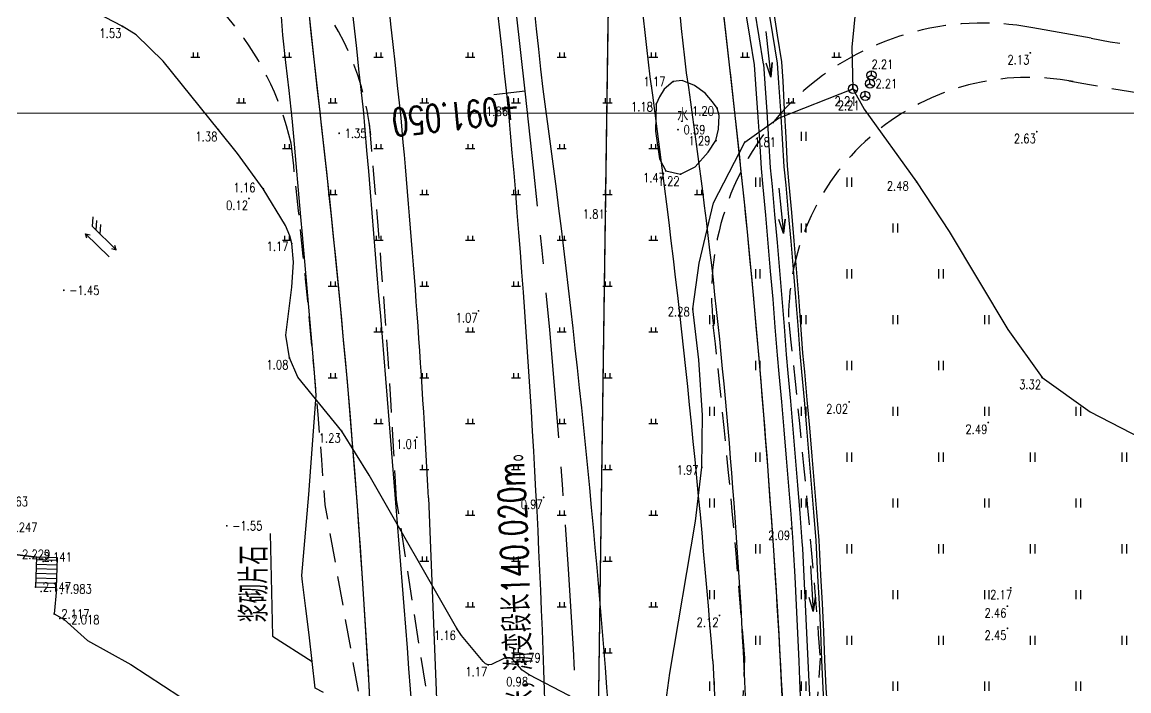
# Model space of a CAD drawing. Extents: x 500036 to 1001740, y 2543128 to 5086681.
# Drawn here: x 500733.3 to 500854.2, y 2544568.6 to 2544641.6 of the extents above; entities that cross this region are included whole.
import ezdxf
from ezdxf.enums import TextEntityAlignment as Align

# ---------------------------------------------------------------- set-up
doc = ezdxf.new("R2010")
doc.units = 0
doc.header["$LTSCALE"] = 0.5
doc.linetypes.add('CENTER', pattern=[50.8, 31.75, -6.35, 6.35, -6.35])
doc.linetypes.add('HIDDEN', pattern=[9.525, 6.35, -3.175])
doc.layers.get('0').update_dxf_attribs({"linetype": 'CONTINUOUS', "lineweight": 5})
for name, color, linetype in [('0-文字', 7, 'CONTINUOUS'), ('GCD', 8, 'CONTINUOUS'), ('LJBX', 7, 'CONTINUOUS'), ('SPX', 4, 'CONTINUOUS'), ('station', 6, 'CONTINUOUS'), ('zhix', 2, 'CONTINUOUS'), ('分隔带', 3, 'CONTINUOUS'), ('地形图', 8, 'CONTINUOUS'), ('桥梁', 6, 'CONTINUOUS'), ('流水线', 5, 'CONTINUOUS'), ('路基边线', 1, 'CONTINUOUS'), ('路面边线', 7, 'CONTINUOUS')]:
    doc.layers.add(name, color=color, linetype=linetype)
doc.styles.add('GTF_XW', font='simplex1.shx', dxfattribs={"width": 0.7, "bigfont": 'hztxt.shx'})
doc.styles.add('HZ', font='romans.shx', dxfattribs={"width": 0.8, "bigfont": 'hztxt.shx'})
doc.styles.get("Standard").update_dxf_attribs({"font": 'simplex1.shx', "width": 0.7, "bigfont": 'hztxt.shx'})
doc.linetypes.add('10421', pattern='A,2,[150,AAA.SHX,S=1,R=0,X=0,Y=1],1e-11', length=2)
doc.linetypes.add('10422', pattern='A,2,[150,AAA.SHX,S=1,R=0,X=0,Y=1],2,[177,AAA.SHX,S=1,R=0,X=0,Y=0.8],1e-09', length=4)
doc.linetypes.add('1161', pattern='A,0,[149,AAA.SHX,S=0.15,R=0,X=0,Y=0],-1.6', length=1.6)
doc.linetypes.add('444', pattern='A,4.5,[145,AAA.SHX,S=1,R=0,X=0,Y=1],4.5,-0.5,[146,AAA.SHX,S=1,R=0,X=0,Y=0],-0.5', length=10)

# ---------------------------------------------------------------- blocks, each defined once
blk = doc.blocks.new('GC200')
at = {"linetype": 'Continuous', "const_width": 0.2, "flags": 128}
blk.add_lwpolyline([(-0.1, 0, 1), (0.1, 0, 1)], format="xyb", close=True, dxfattribs=at)
blk = doc.blocks.new('HN')
for p, q in [((0.00001, 0.00107), (0.00726, 0.00107)), ((0.00326, 0.00107), (0.00326, 0.00107)), ((0.00636, 0.00157), (0.00726, 0.00107)), ((0.00726, 0.00107), (0.00636, 0.00057)), ((0.00089, -0.00059), (-0.00001, -0.00109)), ((0.00724, -0.00109), (-0.00001, -0.00109)), ((-0.00001, -0.00109), (0.00089, -0.00159)), ((0.00489, -0.00107), (0.00628, -0.00269)), ((0.00611, -0.00109), (0.00751, -0.00271)), ((0.00722, -0.00111), (0.00862, -0.00273))]:
    blk.add_line(p, q)
blk = doc.blocks.new('gc121')
for p, q in [((-0.5, -1), (-0.5, 1)), ((0.5, -1), (0.5, 1))]:
    blk.add_line(p, q)
blk = doc.blocks.new('gc119')
for p, q in [((-1, 0), (1, 0)), ((-0.5, 1), (-0.5, 0)), ((0.5, 1), (0.5, 0))]:
    blk.add_line(p, q)
blk = doc.blocks.new('gc048')
for q in [(-0.87, -0.5), (0, 1), (0.87, -0.5)]:
    blk.add_line((0, 0), q)
blk.add_circle((0, 0), 1)

msp = doc.modelspace()

# ---------------------------------------------------------------- linework, layer by layer
msp.add_lwpolyline([(500612.923, 2544631.656), (500974.652, 2544631.656), (500974.652, 2544158.863), (500612.923, 2544158.863)], close=True)
at = {"layer": 'LJBX', "flags": 128}
for points in [[(500765.894, 2544631.467), (500765.547, 2544634.513), (500765.208, 2544637.559), (500764.878, 2544640.606), (500764.557, 2544643.653), (500764.244, 2544646.702), (500763.939, 2544649.751), (500763.642, 2544652.801), (500763.354, 2544655.851), (500763.075, 2544658.903), (500762.804, 2544661.954), (500762.541, 2544665.007), (500761.936, 2544672.441)], [(500810.597, 2544636.623), (500810.265, 2544639.543), (500809.94, 2544642.463), (500809.624, 2544645.384), (500809.315, 2544648.306), (500809.015, 2544651.229), (500808.723, 2544654.152), (500808.438, 2544657.076), (500807.833, 2544663.485)], [(500816.97, 2544554.478), (500816.144, 2544571.742), (500815.969, 2544574.8), (500815.786, 2544577.857), (500815.594, 2544580.913), (500815.393, 2544583.969), (500815.185, 2544587.024), (500814.967, 2544590.079), (500814.741, 2544593.133), (500814.507, 2544596.187), (500814.264, 2544599.24), (500814.013, 2544602.292), (500813.753, 2544605.343), (500813.485, 2544608.394), (500813.209, 2544611.444), (500812.923, 2544614.493), (500812.63, 2544617.542), (500812.328, 2544620.589), (500812.017, 2544623.636), (500811.698, 2544626.682), (500811.371, 2544629.727), (500811.035, 2544632.771), (500810.69, 2544635.814), (500810.598, 2544636.622)], [(500771.373, 2544566.302), (500771.214, 2544569.235), (500771.046, 2544572.168), (500770.87, 2544575.1), (500770.686, 2544578.032), (500770.494, 2544580.963), (500770.294, 2544583.894), (500770.085, 2544586.824), (500769.869, 2544589.753), (500769.644, 2544592.682), (500769.411, 2544595.61), (500769.17, 2544598.538), (500768.921, 2544601.465), (500768.664, 2544604.391), (500768.398, 2544607.317), (500768.125, 2544610.241), (500767.843, 2544613.165), (500767.553, 2544616.088), (500767.256, 2544619.011), (500766.95, 2544621.932), (500766.635, 2544624.853), (500766.313, 2544627.773), (500765.983, 2544630.692), (500765.894, 2544631.467)]]:
    msp.add_lwpolyline(points, dxfattribs=at)
at = {"layer": 'SPX', "flags": 128}
for points in [[(500762.83, 2544631.07), (500762.473, 2544634.124), (500762.125, 2544637.177), (500761.793, 2544640.156), (500761.596, 2544643.227), (500761.407, 2544646.298), (500761.227, 2544649.369), (500761.055, 2544652.44), (500760.892, 2544655.512), (500760.738, 2544658.583), (500760.639, 2544660.63), (500760.497, 2544663.701), (500760.103, 2544672.707)], [(500813.299, 2544636.935), (500812.815, 2544639.83), (500812.338, 2544642.727), (500811.881, 2544645.553), (500811.366, 2544648.447), (500810.859, 2544651.343), (500810.359, 2544654.241), (500809.868, 2544657.141), (500808.854, 2544663.227)], [(500814.285, 2544637.003), (500813.801, 2544639.994), (500813.325, 2544642.887), (500812.867, 2544645.72), (500812.351, 2544648.621), (500811.844, 2544651.514), (500811.345, 2544654.409), (500810.854, 2544657.306), (500809.912, 2544662.959)], [(500816.281, 2544637.279), (500815.817, 2544640.168), (500815.361, 2544643.058), (500814.924, 2544645.879), (500813.953, 2544648.717), (500812.99, 2544651.559), (500812.035, 2544654.406), (500811.087, 2544657.258), (500810.811, 2544658.096)], [(500815.793, 2544637.109), (500815.281, 2544640.239), (500814.806, 2544643.129), (500814.346, 2544645.972), (500813.828, 2544648.882), (500813.754, 2544649.305)], [(500820.194, 2544532.037), (500818.291, 2544568.789), (500818.16, 2544571.855), (500818.021, 2544574.92), (500817.873, 2544577.985), (500817.717, 2544581.049), (500817.552, 2544584.114), (500817.511, 2544584.854), (500817.278, 2544587.914), (500817.035, 2544590.973), (500816.785, 2544594.031), (500816.526, 2544597.088), (500816.258, 2544600.145), (500815.982, 2544603.201), (500815.793, 2544605.237), (500815.556, 2544608.297), (500815.31, 2544611.355), (500815.055, 2544614.413), (500814.792, 2544617.47), (500814.521, 2544620.527), (500814.241, 2544623.583), (500814.05, 2544625.62), (500813.858, 2544628.686), (500813.657, 2544631.751), (500813.449, 2544634.817), (500813.299, 2544636.934)], [(500821.192, 2544531.991), (500819.29, 2544568.836), (500819.159, 2544571.899), (500819.02, 2544574.967), (500818.872, 2544578.034), (500818.716, 2544581.102), (500818.551, 2544584.168), (500818.509, 2544584.92), (500818.275, 2544587.991), (500818.032, 2544591.053), (500817.781, 2544594.114), (500817.522, 2544597.174), (500817.254, 2544600.234), (500816.978, 2544603.292), (500816.789, 2544605.322), (500816.552, 2544608.375), (500816.306, 2544611.437), (500816.052, 2544614.497), (500815.789, 2544617.557), (500815.517, 2544620.617), (500815.237, 2544623.675), (500815.047, 2544625.698), (500814.856, 2544628.749), (500814.655, 2544631.818), (500814.446, 2544634.886), (500814.297, 2544637.004)], [(500822.705, 2544531.921), (500820.788, 2544568.907), (500820.658, 2544571.965), (500820.518, 2544575.037), (500820.37, 2544578.109), (500820.214, 2544581.18), (500820.049, 2544584.25), (500820.006, 2544585.018), (500819.77, 2544588.108), (500819.527, 2544591.173), (500819.276, 2544594.239), (500819.016, 2544597.303), (500818.748, 2544600.366), (500818.471, 2544603.429), (500818.284, 2544605.45), (500818.048, 2544608.493), (500817.801, 2544611.559), (500817.546, 2544614.624), (500817.283, 2544617.688), (500817.011, 2544620.752), (500816.73, 2544623.814), (500816.542, 2544625.815), (500816.353, 2544628.845), (500816.152, 2544631.918), (500815.943, 2544634.989), (500815.793, 2544637.109)], [(500823.701, 2544531.876), (500821.114, 2544568.939), (500820.983, 2544572.012), (500820.844, 2544575.085), (500820.696, 2544578.158), (500820.539, 2544581.23), (500820.374, 2544584.303), (500820.333, 2544585.045), (500820.094, 2544588.112), (500819.846, 2544591.178), (500819.59, 2544594.244), (500819.325, 2544597.309), (500819.052, 2544600.373), (500818.77, 2544603.436), (500818.578, 2544605.478), (500818.351, 2544608.546), (500818.115, 2544611.613), (500817.871, 2544614.68), (500817.619, 2544617.746), (500817.358, 2544620.811), (500817.088, 2544623.876), (500816.904, 2544625.919), (500816.747, 2544628.997), (500816.581, 2544632.074), (500816.406, 2544635.152), (500816.281, 2544637.277)], [(500766.251, 2544568.425), (500765.323, 2544568.906), (500764.993, 2544571.813), (500764.656, 2544574.719), (500764.311, 2544577.623), (500763.958, 2544580.525), (500763.871, 2544581.226), (500764.131, 2544584.171), (500764.382, 2544587.118), (500764.624, 2544590.066), (500764.859, 2544593.017), (500765.085, 2544595.969), (500765.302, 2544598.924), (500765.443, 2544600.894), (500765.212, 2544603.813), (500764.973, 2544606.731), (500764.726, 2544609.649), (500764.471, 2544612.566), (500764.208, 2544615.482), (500763.937, 2544618.398), (500763.751, 2544620.341), (500763.511, 2544623.261), (500763.263, 2544626.179), (500763.007, 2544629.098), (500762.825, 2544631.113)]]:
    msp.add_lwpolyline(points, dxfattribs=at)
at = {"layer": 'station', "color": 6}
msp.add_line((500788.246, 2544634.046), (500784.84, 2544633.653), dxfattribs=at)
at = {"layer": 'zhix', "linetype": 'CENTER', "flags": 128}
msp.add_lwpolyline([(500788.246, 2544634.046, -0.0324511), (500781.195, 2544775.128), (500785.154, 2545040.056)], format="xyb", dxfattribs=at)
at = {"layer": 'zhix', "linetype": 'CENTER'}
msp.add_arc((499715.356, 2544510.318), 1080, 359.172493, 6.578414, dxfattribs=at)
at = {"layer": '分隔带', "flags": 128}
for points in [[(500770.612, 2544632.012, -0.0324511), (500763.447, 2544775.394), (500763.669, 2544790.277)], [(500805.879, 2544636.079, -0.0241391), (500799.002, 2544739.264, -0.0241391)], [(500796.153, 2544211.031), (500800.243, 2544494.643, 0.0323423), (500790.232, 2544634.275, -0.0162213), (500784.428, 2544704.573)], [(500786.153, 2544211.031), (500790.244, 2544494.788, 0.000002), (500790.244, 2544494.795, 0.0323386), (500786.259, 2544633.817, -0.0162213), (500780.433, 2544704.373)], [(500812.888, 2544532.205, 0.0390282), (500805.879, 2544636.079, 0.0146632)], [(500776.456, 2544559.748, 0.0015345), (500770.603, 2544632.1, 0.0100169)]]:
    msp.add_lwpolyline(points, format="xyb", dxfattribs=at)
at = {"layer": '地形图', "linetype": 'Continuous'}
for p, q in [((500795.59, 2544518.428), (500798.739, 2544742.425)), ((500734.898, 2544583.219), (500734.803, 2544579.957)), ((500734.89, 2544582.956), (500737.172, 2544582.889)), ((500737.085, 2544579.891), (500737.18, 2544583.153)), ((500734.847, 2544581.456), (500737.128, 2544581.39)), ((500734.861, 2544581.956), (500737.143, 2544581.89)), ((500734.876, 2544582.456), (500737.157, 2544582.389)), ((500734.818, 2544580.457), (500737.099, 2544580.39)), ((500734.832, 2544580.957), (500737.114, 2544580.89)), ((500734.803, 2544579.957), (500737.085, 2544579.891))]:
    msp.add_line(p, q, dxfattribs=at)
at = {"layer": '地形图', "color": 1, "linetype": 'Continuous', "flags": 128}
msp.add_lwpolyline([(500795.565, 2544516.678), (500798.764, 2544744.175)], dxfattribs=at)
at = {"layer": '地形图', "linetype": '10421', "flags": 128}
for points in [[(500915.277, 2544376.723), (500910.393, 2544380.376), (500907.312, 2544382.098), (500902.249, 2544385.155), (500899.183, 2544387.19), (500896.004, 2544389.391), (500892.138, 2544391.496), (500888.278, 2544392.84), (500883.656, 2544394.192), (500880.2, 2544395.303), (500878.123, 2544395.843), (500875.197, 2544396.556), (500873.069, 2544397.148), (500870.753, 2544397.956), (500868.832, 2544398.863), (500867.069, 2544399.893), (500864.798, 2544400.624), (500862.923, 2544401.474), (500859.972, 2544403.107), (500857.553, 2544404.679), (500855.561, 2544406.064), (500853.395, 2544407.568), (500851.424, 2544408.534), (500849.516, 2544409.603), (500848.14, 2544410.735), (500845.602, 2544413.071), (500845.169, 2544413.673), (500845.079, 2544414.166), (500845.125, 2544414.675), (500845.325, 2544415.132), (500848.943, 2544418.437), (500850.413, 2544420.201), (500851.514, 2544422.163), (500853.106, 2544425.687), (500853.603, 2544427.359), (500853.544, 2544428.454), (500853.385, 2544429.438), (500849.502, 2544440.448), (500848.428, 2544443.163), (500846.62, 2544447.672), (500846.072, 2544448.777), (500845.509, 2544449.617), (500844.518, 2544450.613), (500841.145, 2544453.18), (500840.557, 2544453.485), (500840.041, 2544453.583), (500839.25, 2544453.408), (500838.617, 2544453.195), (500827.709, 2544447.527), (500826.876, 2544447.339), (500826.042, 2544447.273), (500825.235, 2544447.443), (500824.38, 2544447.782), (500819.001, 2544450.733), (500817.124, 2544451.523), (500807.332, 2544454.196), (500807.071, 2544454.194), (500806.879, 2544454.159), (500806.613, 2544453.956), (500806.473, 2544453.695), (500806.433, 2544453.086), (500806.368, 2544452.861), (500806.272, 2544452.759), (500806.108, 2544452.734), (500805.977, 2544452.738), (500796.644, 2544452.959), (500796.302, 2544453.046), (500796.076, 2544453.162), (500795.972, 2544453.418), (500795.953, 2544453.719), (500796.448, 2544465.1), (500796.742, 2544467.81), (500798.096, 2544476.65), (500799.065, 2544479.813), (500800.126, 2544482.424), (500801.606, 2544484.543), (500803.193, 2544485.635), (500804.051, 2544486.455), (500804.482, 2544487.408), (500804.639, 2544488.123), (500804.735, 2544488.84), (500804.682, 2544489.66), (500803.546, 2544492.832), (500802.18, 2544495.703), (500800.886, 2544498.209), (500798.971, 2544501.181), (500796.143, 2544504.725), (500795.279, 2544505.685), (500794.536, 2544506.34), (500792.928, 2544507.519), (500791.229, 2544508.422), (500787.147, 2544510.138), (500787.045, 2544510.311), (500786.987, 2544510.499), (500787.004, 2544510.732), (500787.074, 2544510.978), (500788.132, 2544511.652), (500788.615, 2544512.581), (500789.72, 2544517.383), (500791.928, 2544525.102), (500791.947, 2544525.461), (500791.768, 2544525.759), (500790.488, 2544526.313), (500790.419, 2544526.46), (500790.405, 2544526.599), (500790.459, 2544526.805), (500790.584, 2544526.972), (500793.638, 2544528.839), (500795.048, 2544529.898), (500795.807, 2544530.691), (500796.102, 2544531.754), (500796.278, 2544532.705), (500796.063, 2544534.819), (500794.822, 2544543.158), (500794.504, 2544550.178), (500794.336, 2544551.564), (500793.844, 2544552.436), (500791.976, 2544554.816), (500791.655, 2544555.448), (500791.498, 2544556.068), (500791.673, 2544557.237), (500793.896, 2544564.621), (500794.071, 2544565.615), (500794.043, 2544566.68), (500793.76, 2544567.395), (500793.373, 2544567.825), (500793.003, 2544568.119), (500788.674, 2544570.366), (500787.932, 2544570.894), (500786.866, 2544572.089), (500786.552, 2544572.232), (500786.177, 2544572.213), (500785.911, 2544572.14), (500784.568, 2544571.501), (500784.22, 2544571.462), (500783.936, 2544571.584), (500783.658, 2544571.825), (500781.315, 2544574.679), (500780.792, 2544575.422), (500771.222, 2544592.146), (500768.223, 2544596.959), (500763.422, 2544602.843), (500762.509, 2544604.954), (500762.143, 2544607.438), (500762.796, 2544612.677), (500762.968, 2544615.405), (500762.772, 2544617.437), (500762.56, 2544618.276), (500762.08, 2544619.391), (500759.666, 2544623.396), (500756.845, 2544627.253), (500754.758, 2544629.859), (500748.717, 2544637.332), (500745.772, 2544640.196), (500744.271, 2544641.139), (500739.765, 2544643.47), (500738.856, 2544644.145), (500734.602, 2544647.938), (500727.428, 2544654.943), (500726.662, 2544655.572), (500725.997, 2544656.011), (500718.841, 2544659.675), (500711.369, 2544662.626), (500709.798, 2544663.507), (500708.556, 2544664.648), (500705.02, 2544669.088), (500703.751, 2544670.377), (500702.387, 2544671.362), (500696.804, 2544674.396)], [(500801.521, 2544522.788), (500803.167, 2544532.998), (500803.285, 2544534.532), (500803.175, 2544535.824), (500802.822, 2544537.506), (500802.664, 2544538.766), (500802.719, 2544540.981), (500803.424, 2544548.359), (500803.459, 2544550.432), (500803.333, 2544551.706), (500802.876, 2544554.022), (500802.769, 2544555.255), (500802.696, 2544557.606), (500802.941, 2544561.375), (500803.395, 2544565.74), (500804.043, 2544570.55), (500806.843, 2544587.147), (500807.538, 2544593.023), (500807.628, 2544598.72), (500807.217, 2544604.732), (500806.567, 2544610.3)]]:
    msp.add_lwpolyline(points, dxfattribs=at)
at = {"layer": '地形图', "linetype": '1161', "flags": 128}
msp.add_lwpolyline([(500824.778, 2544652.659), (500824.919, 2544649.266), (500823.915, 2544638.878), (500824.036, 2544634.316), (500825.254, 2544632.092), (500830.983, 2544624.171), (500834.539, 2544618.751), (500840.941, 2544608.037), (500844.679, 2544602.806), (500849.93, 2544599.058), (500855.508, 2544596.185), (500860.163, 2544594.412), (500866.446, 2544592.38), (500870.689, 2544591.577), (500874.222, 2544593.235), (500881.043, 2544599.614), (500885.767, 2544604.578)], dxfattribs=at)
at = {"layer": '地形图', "linetype": '10421', "elevation": 1.294, "flags": 128}
msp.add_lwpolyline([(500809.085, 2544628.661), (500809.373, 2544629.901), (500809.418, 2544631.423), (500809.215, 2544632.194), (500808.718, 2544632.887), (500807.898, 2544633.84), (500806.725, 2544634.675), (500805.392, 2544635.231), (500804.423, 2544635.114), (500803.436, 2544634.279), (500802.91, 2544633.46), (500802.559, 2544632.654), (500802.479, 2544629.689), (500802.917, 2544626.674), (500803.608, 2544625.367), (500805.22, 2544624.998), (500806.811, 2544625.806), (500808.248, 2544627.423)], close=True, dxfattribs=at)
at = {"layer": '地形图', "linetype": '1161', "elevation": 0.899, "flags": 128}
msp.add_lwpolyline([(500806.567, 2544610.3), (500807.251, 2544615.307), (500808.825, 2544621.895), (500812.237, 2544628.506), (500815.902, 2544631.108), (500824.036, 2544634.316)], dxfattribs=at)
at = {"layer": '地形图', "linetype": '10422'}
msp.add_lwpolyline([(500727.763, 2544600), (500729.375, 2544592.152), (500729.779, 2544590.118), (500730.101, 2544589.277), (500731.154, 2544586.46), (500732.544, 2544583.513), (500734.898, 2544583.219)], dxfattribs=at)
at = {"layer": '地形图', "linetype": '444', "flags": 128}
msp.add_lwpolyline([(500734.898, 2544583.219), (500732.544, 2544583.513), (500731.154, 2544586.46), (500730.101, 2544589.277), (500729.779, 2544590.118), (500729.375, 2544592.202), (500727.765, 2544600)], dxfattribs=at)
at = {"layer": '地形图', "linetype": 'Continuous', "flags": 128}
msp.add_lwpolyline([(500734.898, 2544583.219), (500734.803, 2544579.957), (500737.085, 2544579.891), (500737.18, 2544583.153)], close=True, dxfattribs=at)
at = {"layer": '地形图', "linetype": '10421'}
msp.add_lwpolyline([(500737.08, 2544579.734), (500736.832, 2544577.011), (500737.922, 2544576.39), (500740.481, 2544574.125), (500745.186, 2544571.499), (500750.536, 2544567.998), (500754.511, 2544564.629), (500755.515, 2544562.808), (500756.005, 2544559.899), (500756.214, 2544558.298), (500756.501, 2544557.672)], dxfattribs=at)
at = {"layer": '地形图'}
for p in [(500735.623, 2544582.719, 2.141), (500735.414, 2544579.457, 2.147), (500737.634, 2544579.234, 1.983), (500737.443, 2544576.511, 2.117), (500738.533, 2544575.89, 2.018)]:
    msp.add_point(p, dxfattribs=at)
at = {"layer": '桥梁', "color": 7}
for p, q in [((500760.407, 2544585.801), (500760.665, 2544574.58)), ((500760.665, 2544574.58), (500764.993, 2544571.813))]:
    msp.add_line(p, q, dxfattribs=at)
at = {"layer": '流水线', "flags": 128}
for points in [[(500814.515, 2544640.57), (500815.065, 2544635.6), (500815.224, 2544637.192), (500815.065, 2544635.6), (500814.563, 2544637.119)], [(500815.929, 2544623.491), (500816.454, 2544618.518), (500816.621, 2544620.109), (500816.454, 2544618.518), (500815.959, 2544620.04)], [(500819.402, 2544582.261), (500819.694, 2544577.269), (500819.934, 2544578.851), (500819.694, 2544577.269), (500819.27, 2544578.812)]]:
    msp.add_lwpolyline(points, dxfattribs=at)
at = {"layer": '路基边线', "linetype": 'HIDDEN'}
msp.add_line((500817.641, 2544532.082), (500820.502, 2544572.183), dxfattribs=at)
at = {"layer": '路基边线', "flags": 128}
for points in [[(500765.894, 2544631.468, -0.0324511), (500758.697, 2544775.465), (500758.92, 2544790.348)], [(500810.597, 2544636.623, -0.0239999), (500803.762, 2544738.757, -0.0241391)], [(500817.638, 2544532.154, 0.0237662), (500810.597, 2544636.623, 0.0390537)], [(500771.72, 2544559.379, 0.0170815), (500765.87, 2544631.702, 0.0015345)]]:
    msp.add_lwpolyline(points, format="xyb", dxfattribs=at)
at = {"layer": '路基边线', "linetype": 'HIDDEN', "flags": 128}
for points in [[(500771.725, 2544559.218), (500766.422, 2544588.905, 0.0099848), (500762.702, 2544628.38)], [(500820.473, 2544572.511, 0.008342), (500817.011, 2544609.276, 0.008342)]]:
    msp.add_lwpolyline(points, format="xyb", dxfattribs=at)
at = {"layer": '路基边线', "linetype": 'HIDDEN'}
for centre, radius, start, end in [((500731.079, 2544621.065), 32.458, 13.02586, 67.73101), ((500843.191, 2544609.389), 26.18, 79.20082, 180.24743), ((500896.446, 2544896.674), 266, 259.42354, 267.24569)]:
    msp.add_arc(centre, radius, start, end, dxfattribs=at)
at = {"layer": '路面边线'}
for p, q in [((500850.055, 2544639.83), (500843.665, 2544640.984)), ((500777.71, 2544589.672), (500778.869, 2544559.714)), ((500808.735, 2544571.902), (500810.704, 2544532.161))]:
    msp.add_line(p, q, dxfattribs=at)
at = {"layer": '路面边线', "linetype": 'HIDDEN'}
for p, q in [((500778.869, 2544559.714), (500774.215, 2544589.487)), ((500810.704, 2544532.161), (500812.224, 2544572.172))]:
    msp.add_line(p, q, dxfattribs=at)
at = {"layer": '路面边线', "flags": 128}
for points in [[(500774.586, 2544632.471, -0.0324511), (500767.446, 2544775.334), (500767.666, 2544790.057)], [(500801.905, 2544635.621, -0.0241391), (500795.003, 2544739.191, -0.0241391)], [(500808.735, 2544571.902, 0.0146763), (500801.905, 2544635.621, 0.0083698)], [(500777.71, 2544589.672, 0.0100169), (500774.586, 2544632.471, 0.0096972)]]:
    msp.add_lwpolyline(points, format="xyb", dxfattribs=at)
at = {"layer": '路面边线', "linetype": 'HIDDEN', "flags": 128}
for points in [[(500774.215, 2544589.487, 0.0096972), (500771.248, 2544630.533, 0.0096972)], [(500812.224, 2544572.172, 0.0083698), (500808.765, 2544608.783, 0.0083698)]]:
    msp.add_lwpolyline(points, format="xyb", dxfattribs=at)
at = {"layer": '路面边线', "linetype": 'HIDDEN'}
for centre, radius, start, end in [((500741.567, 2544626.167), 30, 5.97744, 85.84398), ((500838.209, 2544611.884), 29.607, 79.38118, 186.68275), ((500896.446, 2544896.674), 261, 259.7617, 267.16607)]:
    msp.add_arc(centre, radius, start, end, dxfattribs=at)

# ---------------------------------------------------------------- block references
at = {"layer": '地形图', "linetype": 'Continuous'}
ref = msp.add_blockref('GC200', (500744.271, 2544641.139, 1.529), dxfattribs=dict(at, xscale=0.5, yscale=0.5, zscale=0.5))
ref.add_attrib('height', '1.53', dxfattribs={"layer": 'GCD', "linetype": 'Continuous', "height": 1, "style": 'HZ', "width": 0.8}).set_placement((500741.771, 2544640.389, 1.53), align=Align.MIDDLE_LEFT)
at = {"layer": '地形图', "linetype": 'Continuous', "xscale": 0.5, "yscale": 0.5}
for name, p in [('gc119', (500752.246, 2544637.788)), ('gc119', (500762.246, 2544637.788)), ('gc119', (500772.246, 2544637.788)), ('gc119', (500782.246, 2544637.788)), ('gc119', (500792.246, 2544637.788)), ('gc119', (500802.246, 2544637.788)), ('gc119', (500812.246, 2544637.788)), ('gc119', (500822.246, 2544637.788)), ('gc048', (500826.062, 2544635.798, 2.207)), ('gc048', (500824.036, 2544634.316, 2.208)), ('gc048', (500825.89, 2544634.874, 2.213)), ('gc119', (500757.246, 2544632.788)), ('gc119', (500767.246, 2544632.788)), ('gc119', (500777.246, 2544632.788)), ('gc119', (500787.246, 2544632.788)), ('gc119', (500797.246, 2544632.788)), ('gc119', (500817.246, 2544632.788)), ('gc048', (500825.379, 2544633.546, 2.208)), ('gc121', (500818.672, 2544629.126)), ('gc119', (500762.246, 2544627.788)), ('gc119', (500772.246, 2544627.788)), ('gc119', (500782.246, 2544627.788)), ('gc119', (500792.246, 2544627.788)), ('gc119', (500802.246, 2544627.788)), ('gc121', (500813.672, 2544624.126)), ('gc121', (500823.672, 2544624.126)), ('gc119', (500767.246, 2544622.788)), ('gc119', (500777.246, 2544622.788)), ('gc119', (500787.246, 2544622.788)), ('gc119', (500797.246, 2544622.788)), ('gc119', (500807.246, 2544622.788)), ('gc121', (500818.672, 2544619.126)), ('gc121', (500828.672, 2544619.126)), ('gc119', (500762.246, 2544617.788)), ('gc119', (500772.246, 2544617.788)), ('gc119', (500782.246, 2544617.788)), ('gc119', (500792.246, 2544617.788)), ('gc119', (500802.246, 2544617.788)), ('gc121', (500813.672, 2544614.126)), ('gc121', (500823.672, 2544614.126)), ('gc121', (500833.672, 2544614.126)), ('gc119', (500767.246, 2544612.788)), ('gc119', (500777.246, 2544612.788)), ('gc119', (500787.246, 2544612.788)), ('gc119', (500797.246, 2544612.788)), ('gc121', (500808.672, 2544609.126)), ('gc121', (500818.672, 2544609.126)), ('gc121', (500828.672, 2544609.126)), ('gc121', (500838.672, 2544609.126)), ('gc119', (500772.246, 2544607.788)), ('gc119', (500782.246, 2544607.788)), ('gc119', (500792.246, 2544607.788)), ('gc119', (500802.246, 2544607.788)), ('gc121', (500813.672, 2544604.126)), ('gc121', (500823.672, 2544604.126)), ('gc121', (500833.672, 2544604.126)), ('gc119', (500767.246, 2544602.788)), ('gc119', (500777.246, 2544602.788)), ('gc119', (500787.246, 2544602.788)), ('gc119', (500797.246, 2544602.788)), ('gc121', (500808.672, 2544599.126)), ('gc121', (500818.672, 2544599.126)), ('gc121', (500828.672, 2544599.126)), ('gc121', (500838.672, 2544599.126)), ('gc121', (500848.672, 2544599.126)), ('gc119', (500772.246, 2544597.788)), ('gc119', (500782.246, 2544597.788)), ('gc119', (500792.246, 2544597.788)), ('gc119', (500802.246, 2544597.788)), ('gc121', (500813.672, 2544594.126)), ('gc121', (500823.672, 2544594.126)), ('gc121', (500833.672, 2544594.126)), ('gc121', (500843.672, 2544594.126)), ('gc121', (500853.672, 2544594.126)), ('gc119', (500777.246, 2544592.788)), ('gc119', (500787.246, 2544592.788)), ('gc119', (500797.246, 2544592.788)), ('gc121', (500808.672, 2544589.126)), ('gc121', (500818.672, 2544589.126)), ('gc121', (500828.672, 2544589.126)), ('gc121', (500838.672, 2544589.126)), ('gc121', (500848.672, 2544589.126)), ('gc119', (500782.246, 2544587.788)), ('gc119', (500792.246, 2544587.788)), ('gc119', (500802.246, 2544587.788)), ('gc121', (500813.672, 2544584.126)), ('gc121', (500823.672, 2544584.126)), ('gc121', (500833.672, 2544584.126)), ('gc121', (500843.672, 2544584.126)), ('gc121', (500853.672, 2544584.126)), ('GC200', (500734.898, 2544583.219, 2.141)), ('gc119', (500777.246, 2544582.788)), ('gc119', (500787.246, 2544582.788)), ('gc119', (500797.246, 2544582.788)), ('GC200', (500734.803, 2544579.957, 2.147)), ('GC200', (500737.08, 2544579.734, 1.983)), ('gc121', (500808.672, 2544579.126)), ('gc121', (500818.672, 2544579.126)), ('gc121', (500828.672, 2544579.126)), ('gc121', (500838.672, 2544579.126)), ('gc121', (500848.672, 2544579.126)), ('gc119', (500782.246, 2544577.788)), ('gc119', (500792.246, 2544577.788)), ('gc119', (500802.246, 2544577.788)), ('GC200', (500736.832, 2544577.011, 2.117)), ('GC200', (500737.922, 2544576.39, 2.018)), ('gc121', (500813.672, 2544574.126)), ('gc121', (500823.672, 2544574.126)), ('gc121', (500833.672, 2544574.126)), ('gc121', (500843.672, 2544574.126)), ('gc121', (500853.672, 2544574.126)), ('gc119', (500787.246, 2544572.788)), ('gc119', (500797.246, 2544572.788)), ('gc121', (500808.672, 2544569.126)), ('gc121', (500818.672, 2544569.126)), ('gc121', (500828.672, 2544569.126)), ('gc121', (500838.672, 2544569.126)), ('gc121', (500848.672, 2544569.126))]:
    msp.add_blockref(name, p, dxfattribs=at)
at = {"layer": '地形图', "linetype": 'Continuous'}
ref = msp.add_blockref('GC200', (500843.401, 2544638.238, 2.131), dxfattribs=dict(at, xscale=0.5, yscale=0.5, zscale=0.5))
ref.add_attrib('height', '2.13', dxfattribs={"layer": 'GCD', "linetype": 'Continuous', "height": 1, "style": 'HZ', "width": 0.8}).set_placement((500840.901, 2544637.488, 2.13), align=Align.MIDDLE_LEFT)
ref = msp.add_blockref('GC200', (500826.062, 2544635.798, 2.207), dxfattribs=dict(at, xscale=0.5, yscale=0.5, zscale=0.5))
ref.add_attrib('height', '2.21', dxfattribs={"layer": 'GCD', "linetype": 'Continuous', "height": 1, "style": 'HZ', "width": 0.8}).set_placement((500826.062, 2544636.998, 2.21), align=Align.MIDDLE_LEFT)
ref = msp.add_blockref('GC200', (500804.423, 2544635.114, 1.175), dxfattribs=dict(at, xscale=0.5, yscale=0.5, zscale=0.5))
ref.add_attrib('height', '1.17', dxfattribs={"layer": 'GCD', "linetype": 'Continuous', "height": 1, "style": 'HZ', "width": 0.8}).set_placement((500801.173, 2544635.114, 1.17), align=Align.MIDDLE_LEFT)
ref = msp.add_blockref('GC200', (500825.89, 2544634.874, 2.213), dxfattribs=dict(at, xscale=0.5, yscale=0.5, zscale=0.5))
ref.add_attrib('height', '2.21', dxfattribs={"layer": 'GCD', "linetype": 'Continuous', "height": 1, "style": 'HZ', "width": 0.8}).set_placement((500826.49, 2544634.874, 2.213), align=Align.MIDDLE_LEFT)
ref = msp.add_blockref('GC200', (500824.036, 2544634.316, 2.208), dxfattribs=dict(at, xscale=0.5, yscale=0.5, zscale=0.5))
ref.add_attrib('height', '2.21', dxfattribs={"layer": 'GCD', "linetype": 'Continuous', "height": 1, "style": 'HZ', "width": 0.8}).set_placement((500822.036, 2544632.966, 2.21), align=Align.MIDDLE_LEFT)
ref = msp.add_blockref('GC200', (500825.379, 2544633.546, 2.208), dxfattribs=dict(at, xscale=0.5, yscale=0.5, zscale=0.5))
ref.add_attrib('height', '2.21', dxfattribs={"layer": 'GCD', "linetype": 'Continuous', "height": 1, "style": 'HZ', "width": 0.8}).set_placement((500822.379, 2544632.496, 2.21), align=Align.MIDDLE_LEFT)
ref = msp.add_blockref('GC200', (500786.489, 2544632.613, 1.855), dxfattribs=dict(at, xscale=0.5, yscale=0.5, zscale=0.5))
ref.add_attrib('height', '1.86', dxfattribs={"layer": 'GCD', "linetype": 'Continuous', "height": 1, "style": 'HZ', "width": 0.8}).set_placement((500783.989, 2544631.863, 1.86), align=Align.MIDDLE_LEFT)
ref = msp.add_blockref('GC200', (500802.559, 2544632.654, 1.175), dxfattribs=dict(at, xscale=0.5, yscale=0.5, zscale=0.5))
ref.add_attrib('height', '1.18', dxfattribs={"layer": 'GCD', "linetype": 'Continuous', "height": 1, "style": 'HZ', "width": 0.8}).set_placement((500799.809, 2544632.354, 1.18), align=Align.MIDDLE_LEFT)
ref = msp.add_blockref('GC200', (500809.215, 2544632.194, 1.197), dxfattribs=dict(at, xscale=0.5, yscale=0.5, zscale=0.5))
ref.add_attrib('height', '1.20', dxfattribs={"layer": 'GCD', "linetype": 'Continuous', "height": 1, "style": 'HZ', "width": 0.8}).set_placement((500806.465, 2544631.894, 1.2), align=Align.MIDDLE_LEFT)
ref = msp.add_blockref('GC200', (500754.758, 2544629.859, 1.379), dxfattribs=dict(at, xscale=0.5, yscale=0.5, zscale=0.5))
ref.add_attrib('height', '1.38', dxfattribs={"layer": 'GCD', "linetype": 'Continuous', "height": 1, "style": 'HZ', "width": 0.8}).set_placement((500752.258, 2544629.109, 1.38), align=Align.MIDDLE_LEFT)
ref = msp.add_blockref('GC200', (500767.939, 2544629.464, 1.35), dxfattribs=dict(at, xscale=0.5, yscale=0.5, zscale=0.5))
ref.add_attrib('height', '1.35', dxfattribs={"layer": 'GCD', "linetype": 'Continuous', "height": 1, "style": 'HZ', "width": 0.8}).set_placement((500768.539, 2544629.464, 1.35), align=Align.MIDDLE_LEFT)
ref = msp.add_blockref('GC200', (500804.936, 2544629.859, 0.385), dxfattribs=dict(at, xscale=0.5, yscale=0.5, zscale=0.5))
ref.add_attrib('height', '0.39', dxfattribs={"layer": 'GCD', "linetype": 'Continuous', "height": 1, "style": 'HZ', "width": 0.8}).set_placement((500805.536, 2544629.859, 0.385), align=Align.MIDDLE_LEFT)
ref = msp.add_blockref('GC200', (500844.103, 2544629.644, 2.63), dxfattribs=dict(at, xscale=0.5, yscale=0.5, zscale=0.5))
ref.add_attrib('height', '2.63', dxfattribs={"layer": 'GCD', "linetype": 'Continuous', "height": 1, "style": 'HZ', "width": 0.8}).set_placement((500841.603, 2544628.894, 2.63), align=Align.MIDDLE_LEFT)
ref = msp.add_blockref('GC200', (500809.085, 2544628.661, 1.294), dxfattribs=dict(at, xscale=0.5, yscale=0.5, zscale=0.5))
ref.add_attrib('height', '1.29', dxfattribs={"layer": 'GCD', "linetype": 'Continuous', "height": 1, "style": 'HZ', "width": 0.8}).set_placement((500806.085, 2544628.661, 1.29), align=Align.MIDDLE_LEFT)
ref = msp.add_blockref('GC200', (500812.237, 2544628.506, 1.806), dxfattribs=dict(at, xscale=0.5, yscale=0.5, zscale=0.5))
ref.add_attrib('height', '1.81', dxfattribs={"layer": 'GCD', "linetype": 'Continuous', "height": 1, "style": 'HZ', "width": 0.8}).set_placement((500813.237, 2544628.506, 1.81), align=Align.MIDDLE_LEFT)
ref = msp.add_blockref('GC200', (500803.608, 2544625.367, 1.47), dxfattribs=dict(at, xscale=0.5, yscale=0.5, zscale=0.5))
ref.add_attrib('height', '1.47', dxfattribs={"layer": 'GCD', "linetype": 'Continuous', "height": 1, "style": 'HZ', "width": 0.8}).set_placement((500801.108, 2544624.617, 1.47), align=Align.MIDDLE_LEFT)
ref = msp.add_blockref('GC200', (500805.22, 2544624.998, 1.216), dxfattribs=dict(at, xscale=0.5, yscale=0.5, zscale=0.5))
ref.add_attrib('height', '1.22', dxfattribs={"layer": 'GCD', "linetype": 'Continuous', "height": 1, "style": 'HZ', "width": 0.8}).set_placement((500802.72, 2544624.248, 1.22), align=Align.MIDDLE_LEFT)
ref = msp.add_blockref('GC200', (500759.666, 2544623.396, 1.156), dxfattribs=dict(at, xscale=0.5, yscale=0.5, zscale=0.5))
ref.add_attrib('height', '1.16', dxfattribs={"layer": 'GCD', "linetype": 'Continuous', "height": 1, "style": 'HZ', "width": 0.8}).set_placement((500756.416, 2544623.546, 1.16), align=Align.MIDDLE_LEFT)
ref = msp.add_blockref('GC200', (500830.983, 2544624.171, 2.484), dxfattribs=dict(at, xscale=0.5, yscale=0.5, zscale=0.5))
ref.add_attrib('height', '2.48', dxfattribs={"layer": 'GCD', "linetype": 'Continuous', "height": 1, "style": 'HZ', "width": 0.8}).set_placement((500827.733, 2544623.721, 2.48), align=Align.MIDDLE_LEFT)
ref = msp.add_blockref('GC200', (500758.101, 2544622.361, 0.117), dxfattribs=dict(at, xscale=0.5, yscale=0.5, zscale=0.5))
ref.add_attrib('height', '0.12', dxfattribs={"layer": 'GCD', "linetype": 'Continuous', "height": 1, "style": 'HZ', "width": 0.8}).set_placement((500755.601, 2544621.611, 0.12), align=Align.MIDDLE_LEFT)
at = {"layer": '地形图', "linetype": 'Continuous', "xscale": 499.9999999999611, "yscale": 500, "zscale": 500, "rotation": 135.702334872479}
msp.add_blockref('HN', (500743.223, 2544616.358), dxfattribs=at)
msp.add_blockref('HN', (500743.223, 2544616.358), dxfattribs=at)
at = {"layer": '地形图', "linetype": 'Continuous'}
ref = msp.add_blockref('GC200', (500797.044, 2544620.957, 1.812), dxfattribs=dict(at, xscale=0.5, yscale=0.5, zscale=0.5))
ref.add_attrib('height', '1.81', dxfattribs={"layer": 'GCD', "linetype": 'Continuous', "height": 1, "style": 'HZ', "width": 0.8}).set_placement((500794.544, 2544620.657, 1.81), align=Align.MIDDLE_LEFT)
ref = msp.add_blockref('GC200', (500762.772, 2544617.437, 1.173), dxfattribs=dict(at, xscale=0.5, yscale=0.5, zscale=0.5))
ref.add_attrib('height', '1.17', dxfattribs={"layer": 'GCD', "linetype": 'Continuous', "height": 1, "style": 'HZ', "width": 0.8}).set_placement((500760.022, 2544617.137, 1.17), align=Align.MIDDLE_LEFT)
ref = msp.add_blockref('GC200', (500737.885, 2544612.336, -1.45), dxfattribs=dict(at, xscale=0.5, yscale=0.5, zscale=0.5))
ref.add_attrib('height', '-1.45', dxfattribs={"layer": 'GCD', "linetype": 'Continuous', "height": 1, "style": 'HZ', "width": 0.8}).set_placement((500738.485, 2544612.336, -1.45), align=Align.MIDDLE_LEFT)
ref = msp.add_blockref('GC200', (500806.567, 2544610.3, 2.284), dxfattribs=dict(at, xscale=0.5, yscale=0.5, zscale=0.5))
ref.add_attrib('height', '2.28', dxfattribs={"layer": 'GCD', "linetype": 'Continuous', "height": 1, "style": 'HZ', "width": 0.8}).set_placement((500803.817, 2544610, 2.28), align=Align.MIDDLE_LEFT)
ref = msp.add_blockref('GC200', (500783.163, 2544610.083, 1.071), dxfattribs=dict(at, xscale=0.5, yscale=0.5, zscale=0.5))
ref.add_attrib('height', '1.07', dxfattribs={"layer": 'GCD', "linetype": 'Continuous', "height": 1, "style": 'HZ', "width": 0.8}).set_placement((500780.663, 2544609.333, 1.07), align=Align.MIDDLE_LEFT)
ref = msp.add_blockref('GC200', (500762.509, 2544604.954, 1.079), dxfattribs=dict(at, xscale=0.5, yscale=0.5, zscale=0.5))
ref.add_attrib('height', '1.08', dxfattribs={"layer": 'GCD', "linetype": 'Continuous', "height": 1, "style": 'HZ', "width": 0.8}).set_placement((500760.009, 2544604.204, 1.08), align=Align.MIDDLE_LEFT)
ref = msp.add_blockref('GC200', (500844.679, 2544602.806, 3.318), dxfattribs=dict(at, xscale=0.5, yscale=0.5, zscale=0.5))
ref.add_attrib('height', '3.32', dxfattribs={"layer": 'GCD', "linetype": 'Continuous', "height": 1, "style": 'HZ', "width": 0.8}).set_placement((500842.179, 2544602.056, 3.32), align=Align.MIDDLE_LEFT)
ref = msp.add_blockref('GC200', (500823.619, 2544600.15, 2.019), dxfattribs=dict(at, xscale=0.5, yscale=0.5, zscale=0.5))
ref.add_attrib('height', '2.02', dxfattribs={"layer": 'GCD', "linetype": 'Continuous', "height": 1, "style": 'HZ', "width": 0.8}).set_placement((500821.119, 2544599.4, 2.02), align=Align.MIDDLE_LEFT)
ref = msp.add_blockref('GC200', (500768.223, 2544596.959, 1.229), dxfattribs=dict(at, xscale=0.5, yscale=0.5, zscale=0.5))
ref.add_attrib('height', '1.23', dxfattribs={"layer": 'GCD', "linetype": 'Continuous', "height": 1, "style": 'HZ', "width": 0.8}).set_placement((500765.723, 2544596.209, 1.23), align=Align.MIDDLE_LEFT)
ref = msp.add_blockref('GC200', (500838.814, 2544597.908, 2.493), dxfattribs=dict(at, xscale=0.5, yscale=0.5, zscale=0.5))
ref.add_attrib('height', '2.49', dxfattribs={"layer": 'GCD', "linetype": 'Continuous', "height": 1, "style": 'HZ', "width": 0.8}).set_placement((500836.314, 2544597.158, 2.49), align=Align.MIDDLE_LEFT)
ref = msp.add_blockref('GC200', (500776.424, 2544596.297, 1.011), dxfattribs=dict(at, xscale=0.5, yscale=0.5, zscale=0.5))
ref.add_attrib('height', '1.01', dxfattribs={"layer": 'GCD', "linetype": 'Continuous', "height": 1, "style": 'HZ', "width": 0.8}).set_placement((500774.174, 2544595.547, 1.01), align=Align.MIDDLE_LEFT)
ref = msp.add_blockref('GC200', (500807.538, 2544593.023, 1.967), dxfattribs=dict(at, xscale=0.5, yscale=0.5, zscale=0.5))
ref.add_attrib('height', '1.97', dxfattribs={"layer": 'GCD', "linetype": 'Continuous', "height": 1, "style": 'HZ', "width": 0.8}).set_placement((500804.788, 2544592.723, 1.97), align=Align.MIDDLE_LEFT)
ref = msp.add_blockref('GC200', (500790.269, 2544589.734, 0.971), dxfattribs=dict(at, xscale=0.5, yscale=0.5, zscale=0.5))
ref.add_attrib('height', '0.97', dxfattribs={"layer": 'GCD', "linetype": 'Continuous', "height": 1, "style": 'HZ', "width": 0.8}).set_placement((500787.769, 2544588.984, 0.97), align=Align.MIDDLE_LEFT)
ref = msp.add_blockref('GC200', (500755.678, 2544586.638, -1.55), dxfattribs=dict(at, xscale=0.5, yscale=0.5, zscale=0.5))
ref.add_attrib('height', '-1.55', dxfattribs={"layer": 'GCD', "linetype": 'Continuous', "height": 1, "style": 'HZ', "width": 0.8}).set_placement((500756.278, 2544586.638, -1.55), align=Align.MIDDLE_LEFT)
ref = msp.add_blockref('GC200', (500817.287, 2544586.343, 2.088), dxfattribs=dict(at, xscale=0.5, yscale=0.5, zscale=0.5))
ref.add_attrib('height', '2.09', dxfattribs={"layer": 'GCD', "linetype": 'Continuous', "height": 1, "style": 'HZ', "width": 0.8}).set_placement((500814.787, 2544585.593, 2.09), align=Align.MIDDLE_LEFT)
ref = msp.add_blockref('GC200', (500841.262, 2544579.863, 2.165), dxfattribs=dict(at, xscale=0.5, yscale=0.5, zscale=0.5))
ref.add_attrib('height', '2.17', dxfattribs={"layer": 'GCD', "linetype": 'Continuous', "height": 1, "style": 'HZ', "width": 0.8}).set_placement((500839.012, 2544579.113, 2.17), align=Align.MIDDLE_LEFT)
ref = msp.add_blockref('GC200', (500840.899, 2544577.867, 2.463), dxfattribs=dict(at, xscale=0.5, yscale=0.5, zscale=0.5))
ref.add_attrib('height', '2.46', dxfattribs={"layer": 'GCD', "linetype": 'Continuous', "height": 1, "style": 'HZ', "width": 0.8}).set_placement((500838.399, 2544577.117, 2.46), align=Align.MIDDLE_LEFT)
ref = msp.add_blockref('GC200', (500809.471, 2544576.853, 2.115), dxfattribs=dict(at, xscale=0.5, yscale=0.5, zscale=0.5))
ref.add_attrib('height', '2.12', dxfattribs={"layer": 'GCD', "linetype": 'Continuous', "height": 1, "style": 'HZ', "width": 0.8}).set_placement((500806.971, 2544576.103, 2.12), align=Align.MIDDLE_LEFT)
ref = msp.add_blockref('GC200', (500780.792, 2544575.422, 1.159), dxfattribs=dict(at, xscale=0.5, yscale=0.5, zscale=0.5))
ref.add_attrib('height', '1.16', dxfattribs={"layer": 'GCD', "linetype": 'Continuous', "height": 1, "style": 'HZ', "width": 0.8}).set_placement((500778.292, 2544574.672, 1.16), align=Align.MIDDLE_LEFT)
ref = msp.add_blockref('GC200', (500840.9, 2544575.443, 2.448), dxfattribs=dict(at, xscale=0.5, yscale=0.5, zscale=0.5))
ref.add_attrib('height', '2.45', dxfattribs={"layer": 'GCD', "linetype": 'Continuous', "height": 1, "style": 'HZ', "width": 0.8}).set_placement((500838.4, 2544574.693, 2.45), align=Align.MIDDLE_LEFT)
ref = msp.add_blockref('GC200', (500786.552, 2544572.232, 0.79), dxfattribs=dict(at, xscale=0.5, yscale=0.5, zscale=0.5))
ref.add_attrib('height', '0.79', dxfattribs={"layer": 'GCD', "linetype": 'Continuous', "height": 1, "style": 'HZ', "width": 0.8}).set_placement((500787.552, 2544572.232, 0.79), align=Align.MIDDLE_LEFT)
ref = msp.add_blockref('GC200', (500784.22, 2544571.462, 1.174), dxfattribs=dict(at, xscale=0.5, yscale=0.5, zscale=0.5))
ref.add_attrib('height', '1.17', dxfattribs={"layer": 'GCD', "linetype": 'Continuous', "height": 1, "style": 'HZ', "width": 0.8}).set_placement((500781.72, 2544570.712, 1.17), align=Align.MIDDLE_LEFT)
ref = msp.add_blockref('GC200', (500788.674, 2544570.366, 0.981), dxfattribs=dict(at, xscale=0.5, yscale=0.5, zscale=0.5))
ref.add_attrib('height', '0.98', dxfattribs={"layer": 'GCD', "linetype": 'Continuous', "height": 1, "style": 'HZ', "width": 0.8}).set_placement((500786.174, 2544569.616, 0.98), align=Align.MIDDLE_LEFT)

# ---------------------------------------------------------------- texts
at = {"layer": '0-文字', "ltscale": 1000, "width": 0.7}
msp.add_text('中央分隔带由10米变为4米，渐变段长140.020m。', height=3, rotation=92.43056, dxfattribs=at).set_placement((500786.559, 2544595.697), align=Align.MIDDLE_RIGHT)
at = {"layer": 'station', "color": 6, "style": 'GTF_XW', "width": 0.7}
msp.add_text('+091.050', height=3, rotation=186.08784, dxfattribs=at).set_placement((500780.541, 2544632.865), align=Align.CENTER)
at = {"layer": '地形图', "linetype": '10421', "style": 'HZ', "width": 0.8}
msp.add_text('水', height=1.5, dxfattribs=at).set_placement((500805.451, 2544631.514), align=Align.MIDDLE)
at = {"layer": '地形图', "linetype": 'Continuous', "style": 'HZ', "width": 0.8}
for s, p in [('2.263', (500732.426, 2544589.277)), ('2.247', (500733.479, 2544586.46)), ('2.229', (500734.869, 2544583.513)), ('2.141', (500737.223, 2544583.219)), ('2.147', (500737.128, 2544579.957)), ('1.983', (500739.405, 2544579.734)), ('2.117', (500739.157, 2544577.011)), ('2.018', (500740.247, 2544576.39))]:
    msp.add_text(s, height=1, dxfattribs=at).set_placement(p, align=Align.MIDDLE)
at = {"layer": '桥梁', "color": 7, "width": 0.7}
msp.add_text('浆砌片石', height=3, rotation=90.24608, dxfattribs=at).set_placement((500758.633, 2544584.492), align=Align.MIDDLE_RIGHT)

doc.saveas('drawing.dxf')
